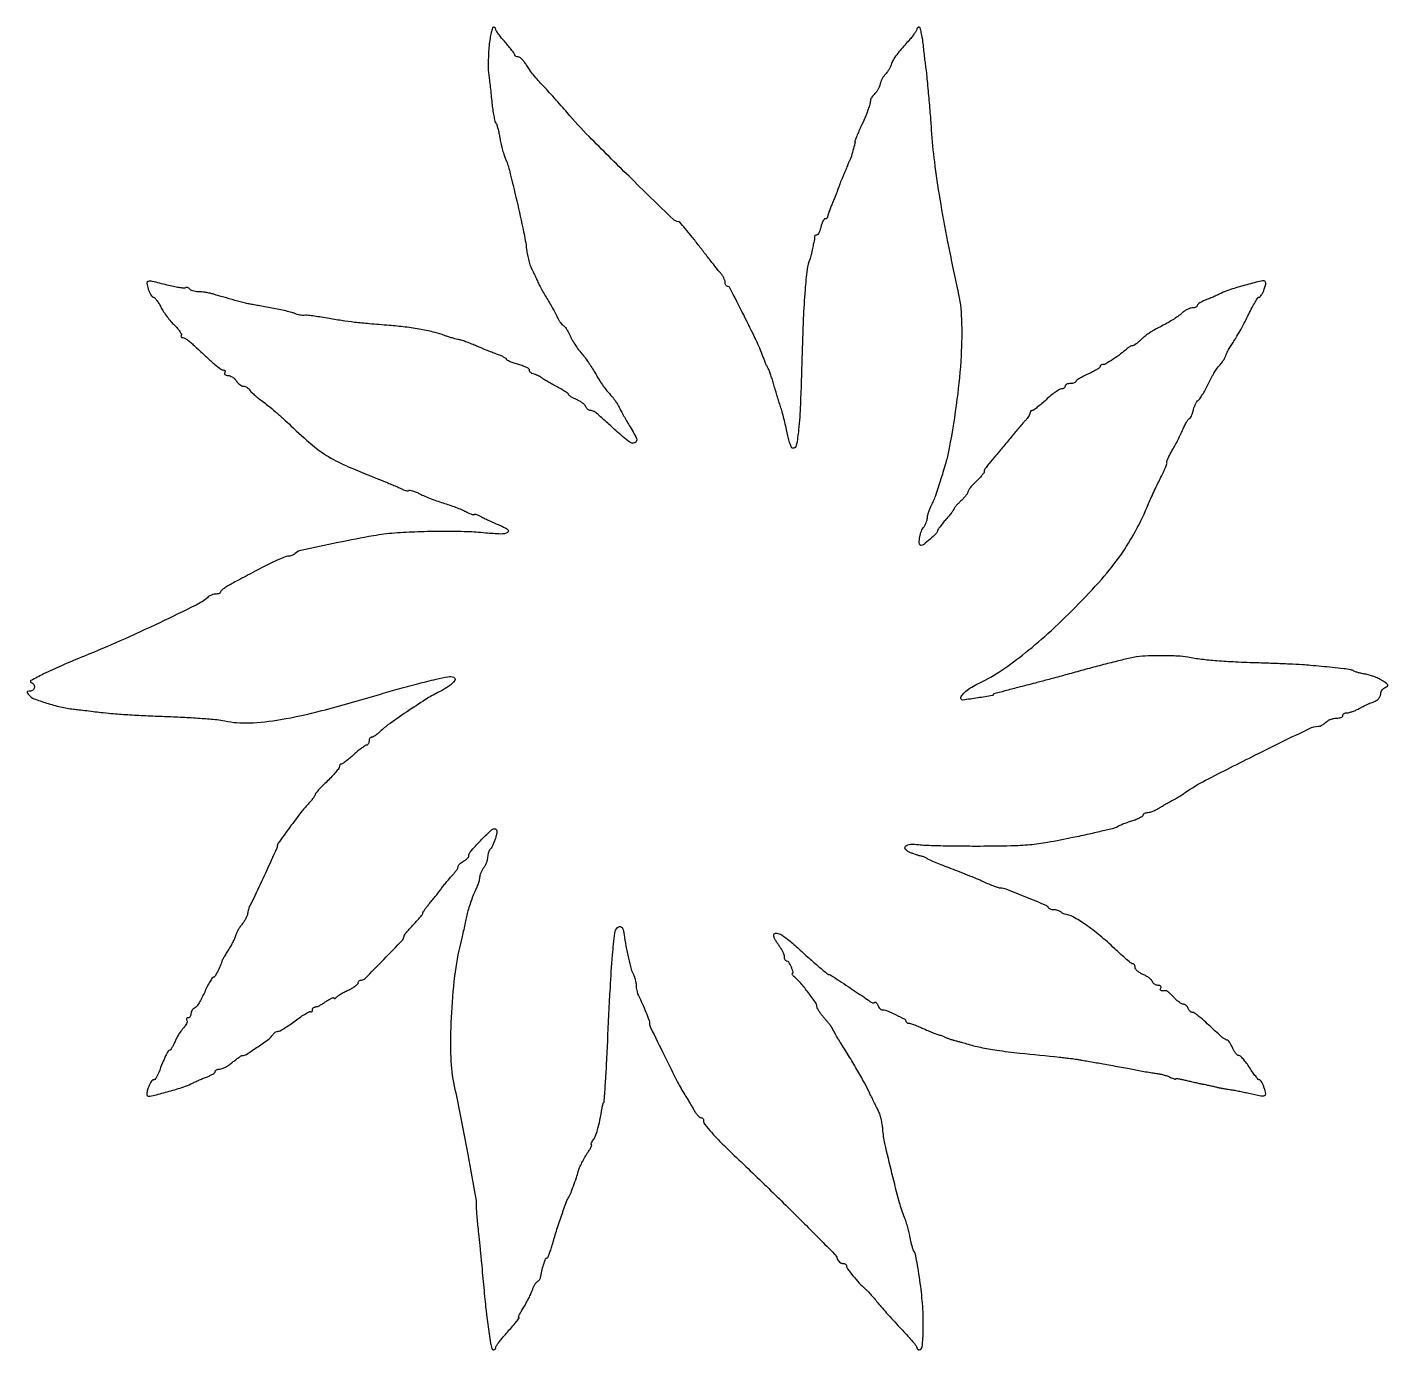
# Model space of a CAD drawing. Extents: x 0 to 505, y 0 to 490.
import ezdxf

# ---------------------------------------------------------------- set-up
doc = ezdxf.new("R2010")
doc.units = 0

msp = doc.modelspace()

# ---------------------------------------------------------------- linework, layer by layer
msp.add_lwpolyline([(171.521404, 483.213136, 0.011574), (171.29868, 480.32418, 0.009731), (171.193287, 477.255742, 0.009852), (171.206845, 474.449541, 0.026594), (171.361519, 472.463136, -0.003163), (171.607963, 470.494849, -0.001212), (171.926714, 467.754796, -0.0012), (172.258347, 464.778976, -0.001476), (172.552995, 462, 0.009461), (172.866134, 459.437585, 0.012464), (173.253845, 457.115625, 0.009951), (173.661195, 455.207067, 0.107783), (173.998324, 454.5, -0.085526), (174.341017, 453.85599, -0.013368), (174.756537, 452.471875, -0.014538), (175.159219, 450.796202, -0.012216), (175.490409, 449, 0.015059), (175.859991, 447.057582, 0.011252), (176.379484, 444.940625, 0.011399), (176.95977, 442.966856, 0.025321), (177.510844, 441.5, -0.041426), (179.021001, 437.050441, -0.003757), (181.775663, 425.639648, -0.004826), (184.318593, 414.252413, -0.022929), (185.4097, 407.667545, 0.01955), (185.734495, 405.621816, 0.01614), (186.235425, 403.471032, 0.016443), (186.824329, 401.525912, 0.041284), (187.413732, 400.167545, -0.006532), (188.001038, 399.036253, -0.005777), (188.583698, 397.842966, -0.00581), (189.083693, 396.75578, -0.017551), (189.389368, 396, 0.033035), (189.769544, 395.137778, 0.004978), (190.660866, 393.471875, 0.005568), (191.756347, 391.524288, 0.004785), (192.950804, 389.5, -0.004481), (194.175211, 387.427836, -0.004496), (195.360907, 385.336347, -0.004396), (196.362542, 383.493912, -0.017882), (196.921313, 382.347139, 0.027909), (197.369631, 381.472038, 0.025354), (197.925997, 380.622737, 0.026214), (198.502318, 379.914491, 0.070554), (199, 379.5, -0.071274), (199.496388, 379.08538, -0.026612), (200.068307, 378.377263, -0.025721), (200.618395, 377.527961, -0.028316), (201.059295, 376.652861, 0.021608), (202.069593, 374.578879, 0.01952), (203.287482, 372.526444, 0.018969), (204.69956, 370.516847, 0.017689), (206.291736, 368.571223, -0.023703), (207.157817, 367.486529, -0.007751), (208.331992, 365.809757, -0.007704), (209.579927, 363.904968, -0.008624), (210.721233, 362.032281, 0.005643), (212.519873, 359.041035, 0.017216), (213.832198, 357.068652, 0.019637), (215.180527, 355.334175, 0.009301), (217.045538, 353.201993, -0.025923), (217.724597, 352.371513, -0.013262), (218.492731, 351.265586, -0.013142), (219.225686, 350.081464, -0.019245), (219.801825, 349, 0.01129), (220.434163, 347.766139, 0.004197), (221.376704, 346.059375, 0.004157), (222.436025, 344.214661, 0.00501), (223.462915, 342.5, -0.024413), (226.15595, 337.579858, -0.436972), (225.569316, 336.07606, -0.265963), (223.444049, 336.386343, -0.01735), (218.5, 340.546936, -0.000402), (216.469598, 342.38256, -0.00044), (214.503483, 344.166093, -0.000411), (212.824618, 345.694268, -0.002214), (211.916112, 346.529993, 0.033643), (211.221673, 347.092553, 0.031862), (210.445727, 347.568186, 0.033459), (209.704609, 347.898531, 0.088332), (209.134727, 348, -0.104037), (208.636566, 348.104789, -0.066697), (208.130232, 348.41373, -0.062782), (207.692803, 348.869973, -0.068241), (207.39676, 349.408443, 0.105479), (206.990659, 350.032923, 0.034232), (206.15491, 350.759439, 0.032379), (205.088579, 351.46176, 0.031257), (203.928145, 352.029763, -0.017702), (202.806367, 352.541656, -0.025757), (201.860143, 353.077168, -0.02375), (201.155669, 353.57374, -0.231326), (201, 353.892206, 0.24179), (200.819001, 354.244613, 0.009851), (199.604688, 355.079202, 0.01531), (198.070335, 356.023785, 0.010046), (196.25, 357.020886, -0.005432), (194.394072, 358.015334, -0.007457), (192.748437, 358.952481, -0.005052), (191.393724, 359.769499, -0.084086), (191, 360.115219, 0.092216), (190.668731, 360.396764, 0.018619), (189.981672, 360.757333, 0.019067), (189.139086, 361.121472, 0.016819), (188.235479, 361.437215, -0.037043), (187.403542, 361.766208, -0.064124), (186.781967, 362.172295, -0.096964), (186.453561, 362.586226, -0.263599), (186.467318, 362.94712, 0.392425), (186.391127, 363.334218, 0.037988), (185.501332, 363.882937, 0.032528), (184.165158, 364.466259, 0.018401), (182.481839, 365.005085, -0.012969), (180.764146, 365.534415, -0.02016), (179.31654, 366.087877, -0.015329), (178.19658, 366.609874, -0.283226), (178, 366.929073, 0.257337), (177.81999, 367.255667, 0.018696), (176.898438, 367.790582, 0.022437), (175.686958, 368.366356, 0.01485), (174.25, 368.922211, -0.006996), (172.520274, 369.560269, -0.003744), (170.400849, 370.394218, -0.003726), (168.250119, 371.277811, -0.005812), (166.412464, 372.074082, 0.01121), (164.670601, 372.806614, 0.009779), (162.816981, 373.496113, 0.00988), (161.116345, 374.053648, 0.028539), (159.912464, 374.348227, -0.016912), (158.80856, 374.5913, -0.009286), (157.474286, 374.959321, -0.009248), (156.132491, 375.383515, -0.014592), (155, 375.801883, 0.037682), (151.472507, 376.922993, 0.013341), (146.281843, 378.006111, 0.012933), (140.388396, 378.915939, 0.013228), (134.5, 379.511812, -0.002991), (127.07063, 380.110261, -0.007469), (121.652985, 380.660939, -0.008906), (116.848542, 381.308842, -0.006376), (111.5, 382.197306, 0.006004), (108.709743, 382.662939, 0.007561), (106.115625, 383.02381, 0.006176), (103.938218, 383.265946, 0.0583), (103, 383.24899, -0.055239), (102.283381, 383.231663, -0.025105), (101.353125, 383.359336, -0.024491), (100.375715, 383.593936, -0.0308), (99.5, 383.909751, 0.036265), (98.337748, 384.314616, 0.007003), (96.178125, 384.863058, 0.007418), (93.635177, 385.431317, 0.006786), (91, 385.942061, -0.000023), (88.401293, 386.409356, -0.000028), (85.96875, 386.847028, -0.000023), (83.922524, 387.21541, -0.000197), (83, 387.381912, -0.018967), (81.154922, 387.78848, -0.00254), (77.308435, 388.811306, -0.003165), (73.126244, 389.974649, -0.004513), (69.429002, 391.064523, 0.019641), (68.062021, 391.422921, 0.013554), (66.490489, 391.725204, 0.013688), (64.961182, 391.933778, 0.02705), (63.738019, 392, -0.035695), (62.689075, 392.07498, -0.040153), (61.703146, 392.298542, -0.044033), (60.911185, 392.625243, -0.135306), (60.489919, 393.016312, 0.086781), (60.182214, 393.362438, 0.094193), (59.783455, 393.571628, 0.100213), (59.356536, 393.612542, 0.112815), (58.966971, 393.479587, -0.163154), (58.340471, 393.33282, -0.01245), (56.592937, 393.540418, -0.016078), (54.478604, 393.914886, -0.011527), (52.141725, 394.463275, 0.00442), (46.670604, 395.829489, 0.110996), (45.133717, 395.85221, 0.397784), (44.625025, 395.120187, 0.046419), (45.149845, 393, 0.024535), (45.614751, 391.851028, 0.034406), (46.147489, 390.88125, 0.036788), (46.671357, 390.184448, 0.216435), (47.077501, 390, -0.212504), (47.524725, 389.800938, -0.02252), (48.266876, 388.898438, -0.024686), (49.08505, 387.686495, -0.017353), (49.888093, 386.25, 0.026265), (50.847556, 384.60328, 0.015735), (52.147974, 382.748799, 0.015736), (53.562344, 380.979922, 0.026284), (54.87286, 379.596975, -0.021715), (56.005676, 378.423206, -0.03257), (56.877411, 377.297915, -0.034087), (57.429404, 376.34677, -0.258345), (57.405425, 375.846975, 0.113997), (57.296238, 375.52459, 0.184712), (57.371309, 375.248799, 0.157204), (57.626806, 375.063344, 0.079169), (58.024354, 375, -0.138291), (58.655654, 374.821989, -0.018256), (59.825266, 374.045313, -0.020045), (61.17145, 372.994527, -0.01558), (62.550915, 371.75, 0.004483), (66.844976, 367.69956, 0.013698), (69.856059, 365.059426, 0.014571), (72.051149, 363.34411, 0.159886), (73.099749, 363, -0.114966), (73.438513, 362.921064, -0.185127), (73.637365, 362.70625, -0.156445), (73.660192, 362.382297, -0.078548), (73.5, 362, 0.171851), (73.418018, 361.621305, 0.189484), (73.597689, 361.29375, 0.119144), (74.047933, 361.072139, 0.055111), (74.700436, 361, -0.092031), (75.488126, 360.853778, -0.052721), (76.351631, 360.4125, -0.050242), (77.155283, 359.765034, -0.058559), (77.767927, 359, 0.047147), (78.352554, 358.234894, 0.046265), (79.073587, 357.5875, 0.05012), (79.816301, 357.143288, 0.110158), (80.458784, 357, -0.080707), (81.069554, 356.900767, -0.054523), (81.711989, 356.605302, -0.053642), (82.287514, 356.170336, -0.070008), (82.70031, 355.656348, 0.06619), (83.248356, 354.963228, 0.01214), (84.450713, 353.853654, 0.012857), (85.932299, 352.6176, 0.011377), (87.536159, 351.406348, -0.01619), (89.525499, 349.873693, -0.005674), (92.285449, 347.548193, -0.005627), (95.2655, 344.919811, -0.006553), (98.036159, 342.353458, 0.014119), (106.026313, 335.174024, 0.041911), (112.017079, 330.897204, 0.033398), (119.330671, 327.187206, 0.006524), (133, 321.574248, -0.004021), (134.858323, 320.822023, -0.003916), (136.720793, 320.033485, -0.003863), (138.346392, 319.315208, -0.014572), (139.347379, 318.828056, 0.031949), (140.093263, 318.496579, 0.042768), (140.806733, 318.300015, 0.049182), (141.394277, 318.249913, 0.19548), (141.7212, 318.387867, -0.255562), (142.11116, 318.502109, -0.021644), (143.15819, 318.225022, -0.024498), (144.446185, 317.75344, -0.016307), (145.873822, 317.094242, 0.016916), (147.650025, 316.276716, 0.007445), (150.050435, 315.310605, 0.007358), (152.628905, 314.360513, 0.0098), (155, 313.578127, -0.009372), (157.307375, 312.818953, -0.008184), (159.692188, 311.94038, -0.008256), (161.821933, 311.075246, -0.024081), (163.25, 310.384504, 0.016224), (164.305251, 309.853477, 0.030657), (165.192187, 309.506931, 0.038643), (165.830172, 309.354897, 0.460889), (166, 309.5, -0.46394), (166.169672, 309.643501, -0.038394), (166.807813, 309.484971, -0.030455), (167.69473, 309.129555, -0.016086), (168.75, 308.587929, 0.012505), (170.074451, 307.896117, 0.005912), (171.814891, 307.067106, 0.005854), (173.657752, 306.241933, 0.008232), (175.321969, 305.552349, -0.050316), (178.404149, 303.959825, -0.561861), (178.369956, 302.837908, -0.138581), (175.886506, 302.227235, -0.016285), (170.14437, 302.611729, 0.017351), (163.37993, 303.050193, 0.007893), (154.514983, 303.176476, 0.007774), (145.100762, 303.015579, 0.010149), (136.5, 302.559875, 0.025947), (128.623006, 301.569173, 0.00609), (115.567209, 299.06943, 0.002208), (101.753256, 296.186095, 0.144802), (99.634889, 295.034889, -0.065351), (99.118572, 294.63839, -0.039114), (98.419519, 294.303999, -0.038526), (97.658064, 294.075963, -0.053541), (96.950708, 294, 0.093648), (95.943655, 293.809713, 0.008858), (93.611937, 292.847923, 0.011086), (90.855446, 291.580044, 0.00851), (87.900708, 290.078035, 0.000028), (84.755742, 288.411156, 0.000023), (81.42552, 286.645656, 0.000023), (78.386193, 285.03401, 0.000065), (76.25, 283.90078, 0.014103), (74.621688, 282.976936, 0.020636), (73.248438, 282.0663, 0.016784), (72.201962, 281.253494, 0.222794), (72, 280.822745, -0.193524), (71.873643, 280.508509, -0.087394), (71.509068, 280.241681, -0.067242), (70.968378, 280.060593, -0.047259), (70.328741, 280, 0.064102), (69.574456, 279.902898, 0.034517), (68.684659, 279.603017, 0.03373), (67.805797, 279.165933, 0.044788), (67.078741, 278.648567, -0.062521), (62.938911, 275.917904, -0.003716), (49.41526, 269.372056, -0.006163), (34.763765, 262.634248, -0.008627), (21.5, 257.003672, 0.00609), (12.963965, 253.431049, 0.012544), (6.394063, 250.388894, 0.010266), (1.688494, 247.943507, 0.655184), (1.750409, 247.249864, -0.167759), (2.691433, 246.528278, -0.176404), (2.962456, 245.396226, -0.186358), (2.440229, 244.399745, -0.181864), (1.377555, 244, 0.03628), (0.578923, 243.941975, 0.294827), (0.3158, 243.711912, 0.223364), (0.379704, 243.317407, 0.023159), (0.961319, 242.546608, 0.127949), (2.803479, 241.221556, 0.016255), (7.457383, 239.593418, 0.019973), (12.694347, 238.17732, 0.028186), (17.459576, 237.37017, -0.00143), (19.488221, 237.137293, -0.000517), (22.369375, 236.795179, -0.000513), (25.523816, 236.414026, -0.00061), (28.5, 236.047632, 0.012647), (32.255912, 235.676778, 0.00332), (38.290625, 235.274956, 0.00337), (45.169531, 234.909293, 0.003449), (52, 234.639551, -0.00502), (58.683701, 234.354568, -0.005597), (65.121875, 233.942962, -0.00519), (70.598242, 233.474042, -0.029181), (73.5, 233.023184, 0.064209), (82.594518, 232.255212, 0.031051), (94.229723, 233.49415, 0.022284), (109.51521, 236.795735, 0.00849), (130.5, 242.699986, -0.005256), (137.453485, 244.705036, -0.00414), (145.023669, 246.734649, -0.003957), (151.922616, 248.465064, -0.015215), (156.25, 249.375709, -0.141051), (158.380066, 249.15495, -0.468892), (158.752778, 247.992882, -0.10668), (156.629015, 245.842176, -0.029792), (152.5, 243.480374, 0.027146), (147.982142, 240.927769, 0.006831), (140.91982, 236.278229, 0.006097), (134.02312, 231.477638, 0.039341), (130.777645, 228.75, -0.025612), (130.023659, 228.080188, -0.028239), (129.228433, 227.514062, -0.029279), (128.501586, 227.113516, -0.111744), (128, 227, 0.148195), (127.618646, 226.884432, 0.098894), (127.29375, 226.559375, 0.082425), (127.074694, 226.073457, 0.064853), (127, 225.5, -0.057378), (126.933945, 224.926277, -0.076659), (126.738685, 224.440625, -0.095615), (126.449767, 224.115137, -0.165024), (126.110418, 224, 0.147794), (125.58298, 223.840614, 0.011232), (124.348154, 222.978691, 0.01469), (122.903957, 221.854989, 0.010638), (121.360418, 220.523203, -0.008674), (119.826953, 219.189564, -0.012285), (118.413685, 218.060899, -0.008436), (117.206422, 217.176108, -0.147215), (116.75, 217.023203, 0.13284), (116.463913, 216.936251, 0.09701), (116.220313, 216.708123, 0.084747), (116.056316, 216.373492, 0.07177), (116, 215.983175, -0.165221), (115.798037, 215.388669, -0.011582), (114.678125, 213.998464, -0.015413), (113.223853, 212.380338, -0.010954), (111.5, 210.654592, 0.007725), (109.7757, 208.950556, 0.011427), (108.321875, 207.399364, 0.006777), (107.160947, 206.066612, 0.177595), (107, 205.627773, -0.14785), (106.875095, 205.214604, -0.013537), (106.249684, 204.327769, -0.016573), (105.424055, 203.295085, -0.01223), (104.445731, 202.206356, 0.025089), (101.814133, 199.121837, 0.005689), (97.678295, 193.622066, 0.001837), (93.338952, 187.667139, 0.157804), (93, 186.619917, -0.107862), (92.834303, 185.860759, -0.000318), (88.578204, 176.590934, -0.001553), (84.689235, 168.203623, -0.015632), (82.948151, 164.763569, 0.028587), (82.585127, 163.997699, 0.022508), (82.278519, 163.132218, 0.023019), (82.066476, 162.299812, 0.050894), (82, 161.648428, -0.094911), (81.865096, 160.944146, -0.024874), (81.385436, 159.893422, -0.024347), (80.708647, 158.729465, -0.022794), (79.907868, 157.610003, 0.016991), (79.093367, 156.498828, 0.018202), (78.375707, 155.359615, 0.018071), (77.832751, 154.340746, 0.077091), (77.629889, 153.684028, -0.068545), (77.422101, 152.968445, -0.010555), (76.789519, 151.62681, -0.011615), (75.967898, 150.067429, -0.009854), (75.030034, 148.458884, 0.002791), (74.094869, 146.905813, 0.003983), (73.283485, 145.516047, 0.002226), (72.613471, 144.334982, 0.058872), (72.474219, 144, -0.030422), (71.802908, 142.085088, -0.022799), (70.843609, 140.06629, -0.015374), (69.83811, 138.309882, -0.257215), (69.274751, 137.989862, 0.250515), (68.870383, 137.766844, 0.011506), (68.015893, 136.382007, 0.016835), (67.0618, 134.619552, 0.011036), (66.077227, 132.530551, -0.015597), (65.052403, 130.406594, -0.020248), (63.976271, 128.532465, -0.018353), (62.977292, 127.067322, -0.143284), (62.327227, 126.572074, 0.090615), (61.819824, 126.262974, 0.066667), (61.389873, 125.762534, 0.065343), (61.099225, 125.154875, 0.079075), (61, 124.531385, -0.067391), (60.920743, 123.94602, -0.084165), (60.688914, 123.449844, -0.099592), (60.34483, 123.118035, -0.143144), (59.940983, 123, 0.103619), (59.58366, 122.925146, 0.179234), (59.367978, 122.716964, 0.165529), (59.330197, 122.404446, 0.086666), (59.477458, 122.036475, -0.18184), (59.57561, 121.536435, -0.062602), (59.360647, 120.818608, -0.052266), (58.899881, 120.014691, -0.040151), (58.243581, 119.243581, 0.038265), (57.447543, 118.315394, 0.018099), (56.561365, 117.009503, 0.017817), (55.728133, 115.56895, 0.024021), (55.085786, 114.207107, -0.015792), (54.530726, 112.978328, -0.023352), (53.96118, 111.942088, -0.020206), (53.438137, 111.16033, -0.239617), (53.122791, 111, 0.269152), (52.563922, 110.675664, 0.015717), (51.604567, 108.866972, 0.017646), (50.455213, 106.29988, 0.00728), (49.073799, 102.75, -0.027684), (48.613741, 101.696991, -0.037477), (48.078105, 100.807813, -0.041325), (47.546602, 100.176407, -0.199717), (47.122576, 100, 0.211484), (46.698185, 99.812092, 0.038885), (46.160729, 99.11875, 0.035795), (45.618074, 98.148893, 0.02579), (45.149845, 97, 0.017871), (44.721972, 95.615289, 0.06674), (44.603481, 94.713679, 0.152724), (44.763862, 94.205518, 0.24524), (45.157675, 94, 0.062917), (47.508725, 94.297019, 0.006398), (52.947803, 95.768036, 0.007428), (58.316679, 97.380627, 0.044781), (61, 98.502936, -0.011872), (62.189315, 99.094998, -0.005927), (63.720312, 99.790308, -0.00588), (65.323304, 100.473131, -0.008624), (66.75, 101.032546, 0.022213), (67.994837, 101.560107, 0.031499), (69.045312, 102.145287, 0.032362), (69.80807, 102.708379, 0.22104), (70, 103.12132, -0.190357), (70.132586, 103.456956, -0.08835), (70.514062, 103.742247, -0.068204), (71.080269, 103.935989, -0.048236), (71.75, 104.001221, 0.094672), (72.617874, 104.167663, 0.028643), (73.83944, 104.7361, 0.027563), (75.164624, 105.544783, 0.026818), (76.405539, 106.501221, -0.012507), (77.576309, 107.458208, -0.016563), (78.69091, 108.265984, -0.013946), (79.646976, 108.873564, -0.135374), (80.105407, 109, 0.145147), (81.522415, 109.420201, 0.006433), (85.827625, 112.299202, 0.008194), (89.969378, 115.247794, 0.096691), (91.29969, 116.696142, -0.059709), (91.694618, 117.195205, -0.050754), (92.217062, 117.618256, -0.053121), (92.781539, 117.907192, -0.091093), (93.29969, 118.004303, 0.126842), (94.017127, 118.192027, 0.010936), (95.664297, 119.157419, 0.013866), (97.598496, 120.423901, 0.010314), (99.663874, 121.923762, -0.011884), (101.685649, 123.382286, -0.019096), (103.483034, 124.516667, -0.013703), (104.969124, 125.323517, -0.324577), (105.413874, 125.252793, 0.137752), (105.635879, 125.12814, 0.260261), (105.827825, 125.18155, 0.148945), (105.959334, 125.425471, 0.049729), (106, 125.833333, -0.092803), (106.083379, 126.278691, -0.09626), (106.321841, 126.657292, -0.099267), (106.677593, 126.910677, -0.105644), (107.09563, 127, 0.101278), (107.693113, 127.122279, 0.018361), (108.722577, 127.607503, 0.01911), (109.903335, 128.276349, 0.016294), (111.09563, 129.068094, -0.017888), (112.211639, 129.804069, -0.035694), (113.151339, 130.288371, -0.054482), (113.806447, 130.487909, -0.464348), (114.015313, 130.318094, 0.142703), (114.084638, 130.095726, 0.31566), (114.241942, 130.034065, 0.137997), (114.480903, 130.168424, 0.037692), (114.765313, 130.5, -0.08316), (115.269237, 130.989843, -0.014463), (116.385748, 131.71556, -0.015362), (117.76044, 132.496678, -0.01323), (119.25, 133.233821, 0.02084), (120.686295, 133.97202, 0.029088), (121.898438, 134.756835, 0.028886), (122.783935, 135.488418, 0.208583), (123, 135.983821, -0.11281), (123.088587, 136.371463, -0.100212), (123.339011, 136.701498, -0.094195), (123.713406, 136.922932, -0.086785), (124.154081, 137, 0.199431), (125.571866, 137.588923, 0.002541), (132.529117, 144.645325, 0.002612), (139.40126, 151.760604, 0.191616), (139.995969, 153.231808, -0.160593), (140.143735, 153.67184, -0.009313), (141.026941, 154.807335, -0.013378), (142.158838, 156.133718, -0.009388), (143.5, 157.567658, 0.00856), (144.841057, 158.996733, 0.012379), (145.972234, 160.308106, 0.008083), (146.863313, 161.43092, 0.164672), (147.001221, 161.835849, -0.139241), (147.112833, 162.226131, -0.012213), (147.681874, 163.095301, -0.015269), (148.430164, 164.111683, -0.011286), (149.316621, 165.190706, 0.006406), (150.343209, 166.415728, 0.003965), (151.519298, 167.879793, 0.003977), (152.658009, 169.344377, 0.007146), (153.5654, 170.566605, -0.011128), (154.468928, 171.763596, -0.006663), (155.592649, 173.147062, -0.006669), (156.748416, 174.494904, -0.011515), (157.75, 175.580444, 0.019911), (158.611386, 176.546066, 0.023909), (159.339063, 177.521818, 0.023605), (159.864458, 178.386948, 0.125292), (160, 178.919362, -0.145596), (160.137519, 179.381615, -0.046864), (160.5875, 179.947286, -0.042162), (161.234632, 180.515875, -0.036319), (162, 181, 0.032449), (162.765498, 181.475962, 0.039256), (163.4125, 182.020501, 0.043296), (163.865915, 182.552124, 0.156159), (164, 182.970976, -0.183052), (164.591311, 184.531997, -0.00963), (168.269395, 188.532355, -0.009309), (172.106055, 192.400375, -0.195135), (173.583991, 193, -0.179492), (174.120062, 192.801153, -0.188854), (174.382622, 192.305427, -0.081119), (174.338143, 191.381644, -0.017328), (173.947646, 189.817451, -0.018855), (173.523449, 188.524441, -0.019021), (173.004145, 187.2709, -0.019218), (172.469611, 186.216551, -0.069549), (172.017451, 185.617451, 0.076923), (171.624792, 185.081001, 0.037199), (171.289534, 184.296689, 0.035765), (171.055349, 183.409533, 0.042795), (170.968197, 182.55, -0.055525), (170.850536, 181.624467, -0.030538), (170.514453, 180.531981, -0.030056), (170.032744, 179.452127, -0.041993), (169.468197, 178.55887, 0.03498), (168.906214, 177.69665, 0.029196), (168.431283, 176.711767, 0.030187), (168.103191, 175.755751, 0.067662), (168, 174.9967, -0.067466), (167.881653, 174.123604, -0.015203), (167.437963, 172.688557, -0.015492), (166.819096, 171.050574, -0.014464), (166.086683, 169.415549, 0.021744), (165.279928, 167.541935, 0.011505), (164.435838, 165.156516, 0.011428), (163.682983, 162.672145, 0.017329), (163.153569, 160.47772, -0.003224), (162.681118, 158.24497, -0.002024), (162.101346, 155.64033, -0.002032), (161.509899, 153.081309, -0.003716), (161.003589, 151, 0.031938), (158.68991, 138.442884, 0.018235), (157.427788, 123.064882, 0.018013), (157.288225, 108.220894, 0.047997), (158.581665, 97.71857, -0.006828), (160.667035, 87.679088, -0.002058), (163.565463, 72.363359, -0.000487), (166.601264, 55.862412, -0.0672), (166.695024, 53.859134, 0.037415), (166.684066, 52.991801, 0.003439), (166.832655, 50.842996, 0.004425), (167.050433, 48.280043, 0.003454), (167.330846, 45.5, -0.001713), (167.690684, 42.052838, -0.000683), (168.16132, 37.325, -0.000676), (168.65509, 32.224172, -0.000851), (169.097843, 27.5, 0.001005), (169.517977, 23.031981, 0.001104), (169.943453, 18.703125, 0.001028), (170.322973, 15.003932, 0.005575), (170.555349, 13, 0.002227), (171.491789, 5.895257, 0.015177), (172.075626, 2.407452, 0.024476), (172.572761, 0.420357, 0.330475), (173.139291, 0, 0.094184), (173.467835, 0.062441, 0.096671), (173.747167, 0.240843, 0.099001), (173.934143, 0.507047, 0.104114), (174, 0.819892, -0.140081), (174.135946, 1.29561, -0.013374), (174.807813, 2.313426, -0.016233), (175.696748, 3.500762, -0.012106), (176.75, 4.752927, 0.002296), (179.91229, 8.366103, 0.011384), (181.634624, 10.44618, 0.014739), (182.606355, 11.753094, 0.606475), (182.477668, 12, -0.540497), (182.376329, 12.154758, -0.01249), (182.817741, 13.101563, -0.016415), (183.4693, 14.311257, -0.009014), (184.341364, 15.75, 0.01311), (185.304643, 17.368998, 0.011002), (186.242053, 19.132813, 0.011151), (187.027228, 20.782608, 0.029797), (187.48869, 22, -0.029109), (187.86971, 23.009359, -0.028485), (188.367777, 23.975223, -0.02971), (188.90241, 24.769478, -0.087663), (189.384781, 25.213525, 0.040821), (189.819651, 25.544647, 0.038369), (190.204803, 25.94848, 0.040754), (190.489341, 26.361224, 0.095985), (190.610294, 26.713525, -0.022285), (191.050683, 29.081295, -0.019215), (191.718067, 31.522334, -0.010987), (192.450872, 33.6809, -0.315247), (192.906685, 34, 0.287717), (193.221916, 34.197766, 0.013486), (193.761345, 35.395313, 0.018776), (194.336535, 36.929451, 0.012007), (194.894012, 38.75, -0.008745), (196.436718, 43.907952, -0.006287), (198.33204, 49.614127, -0.003714), (200.205323, 54.898254, -0.06588), (201.038568, 56.5, 0.060485), (201.586961, 57.527066, 0.004035), (202.769933, 60.655294, 0.006285), (203.889848, 63.812228, 0.018954), (204.543719, 66, -0.038083), (205.051672, 67.489521, -0.016425), (205.94112, 69.390512, -0.015903), (207.043907, 71.398256, -0.017961), (208.230819, 73.25, 0.016005), (208.913261, 74.305591, 0.031492), (209.37364, 75.192188, 0.043981), (209.587197, 75.819606, 0.48644), (209.445649, 76, -0.372941), (209.294, 76.131387, -0.126113), (209.3281, 76.445995, -0.057983), (209.579369, 76.934943, -0.025551), (210.015172, 77.518282, 0.083777), (210.853286, 78.96338, 0.020691), (211.710799, 81.577045, 0.01767), (212.566909, 85.070691, 0.009077), (213.404174, 89.5, -0.009012), (213.549003, 90.26672, -0.014571), (213.702838, 90.9125, -0.008285), (213.852298, 91.433109, -0.329908), (213.942642, 91.5, 0.393908), (214.16833, 91.710456, 0.000587), (214.590601, 97.852125, 0.003659), (215.023224, 105.035318, 0.001905), (215.463085, 114, -0.001895), (216.450165, 134.125339, -0.007883), (217.282677, 146.248548, -0.006868), (218.085187, 154.40573, -0.167701), (219.049944, 156.433333, -0.154241), (219.878463, 156.873455, -0.253717), (220.614208, 156.633949, -0.123059), (221.19728, 155.601882, -0.035009), (221.564857, 153.782748, 0.014008), (222.22519, 149.622251, 0.010538), (223.175156, 145.08731, 0.00897), (224.195007, 141.017034, 0.057049), (224.979219, 139.03883, -0.036892), (225.370403, 138.157295, -0.023313), (225.700146, 137.080969, -0.02338), (225.926405, 135.986799, -0.03931), (226, 135.052173, 0.034443), (226.063633, 134.129524, 0.02211), (226.257888, 133.073583, 0.022212), (226.541299, 132.051764, 0.038301), (226.877916, 131.236431, -0.012479), (228.245768, 128.354533, -0.009195), (229.621053, 125.099923, -0.005778), (230.801261, 122.055828, -0.089817), (231, 120.958399, 0.113926), (231.359032, 119.40312, 0.001083), (236.526557, 108.865039, 0.003378), (241.390807, 99.165286, 0.022875), (244.045461, 94.5, -0.003458), (244.883719, 93.151467, -0.002211), (245.84, 91.573437, -0.002221), (246.763451, 90.018652, -0.004145), (247.495269, 88.75, 0.024937), (248.162454, 87.697079, 0.032305), (248.880465, 86.807812, 0.033835), (249.551578, 86.170827, 0.174662), (250.02568, 86, -0.11108), (250.397371, 85.916394, -0.100028), (250.713794, 85.679868, -0.094712), (250.926046, 85.326297, -0.088174), (251, 84.91019, 0.166692), (251.486327, 83.491963, 0.015365), (253.890194, 80.587785, 0.01577), (257.409322, 76.838075, 0.006724), (262.340332, 72.036265, -0.003012), (276.002422, 58.928327, -0.003859), (288.412135, 46.690086, -0.001129), (299.454654, 35.580695, -0.117315), (300.568414, 33.75, 0.068898), (300.89204, 33.081024, 0.065985), (301.389236, 32.514063, 0.070859), (301.97739, 32.130734, 0.109465), (302.567388, 32, -0.057192), (303.115343, 31.937117, -0.076504), (303.57917, 31.751197, -0.095507), (303.890053, 31.476115, -0.165482), (304, 31.15301, 0.159147), (304.383873, 29.97752, 0.01362), (306.348097, 27.438955, 0.018518), (308.735633, 24.732114, 0.021605), (311.202106, 22.351153, -0.025594), (311.910701, 21.656123, -0.004633), (313.146869, 20.287576, -0.004982), (314.564835, 18.655748, -0.004495), (316, 16.939484, 0.007897), (317.711134, 14.921261, 0.003569), (320.014063, 12.328006, 0.003533), (322.484009, 9.624999, 0.004823), (324.75, 7.226926, -0.007593), (326.761615, 5.074297, -0.011152), (328.457812, 3.117025, -0.006696), (329.809721, 1.439639, -0.167792), (330, 0.888595, 0.096994), (330.066416, 0.549446, 0.097441), (330.255807, 0.261025, 0.098411), (330.538516, 0.067903, 0.101121), (330.870834, 0, 0.38761), (332.07192, 1.095732, 0.016392), (332.440679, 7.349971, 0.022254), (332.299034, 15.051939, 0.016866), (331.483673, 23.464765, 0.005305), (330.824407, 28.110871, 0.007687), (330.135776, 32.197514, 0.004348), (329.475142, 35.613982, 0.117284), (329.09052, 36.445577, -0.07941), (328.72864, 37.095241, -0.015694), (328.310095, 38.365263, -0.016266), (327.913215, 39.891309, -0.014483), (327.59892, 41.5, 0.016934), (327.24092, 43.285842, 0.010555), (326.70685, 45.353125, 0.010589), (326.093337, 47.371411, 0.018852), (325.491505, 49, -0.032482), (323.630655, 54.491162, -0.005284), (320.83157, 65.397444, -0.005039), (318.256289, 76.367494, -0.036546), (317.461084, 81.721716, 0.024139), (317.236768, 83.541459, 0.018046), (316.821367, 85.519424, 0.018342), (316.29315, 87.357929, 0.03913), (315.725098, 88.721716, -0.003107), (315.047108, 90.067491, -0.001361), (314.164601, 91.858879, -0.001347), (313.238216, 93.76532, -0.001803), (312.408762, 95.5, 0.015726), (310.649717, 98.93001, 0.005299), (307.876801, 103.819231, 0.005341), (304.750272, 109.068421, 0.006884), (301.761013, 113.818992, -0.006007), (301.043123, 114.955441, -0.005353), (300.324118, 116.153079, -0.005378), (299.700777, 117.243743, -0.016516), (299.311438, 118, 0.015608), (298.979631, 118.647393, 0.011058), (298.569016, 119.353125, 0.011177), (298.146423, 120.010375, 0.023111), (297.781889, 120.5, 0.000472), (297.340024, 121.038503, 0.00012), (296.621441, 121.912134, 0.000122), (295.800134, 122.90967, 0.000124), (294.981463, 123.90301, -0.01784), (294.222877, 124.892905, -0.021217), (293.582055, 125.880104, -0.020574), (293.117696, 126.746108, -0.113243), (293, 127.259105, 0.155156), (292.591193, 128.544799, 0.007294), (289.8766, 132.265568, 0.012252), (287.065999, 135.817586, 0.047537), (285.076649, 137.793047, -0.01908), (284.500103, 138.303887, -0.035283), (284.079681, 138.767054, -0.046345), (283.845363, 139.129504, -0.41435), (283.896735, 139.293047, 0.353792), (284.18355, 139.953153, 0.031287), (283.546902, 141.795236, 0.031379), (282.670662, 143.572504, 0.268702), (281.932612, 144, -0.166872), (281.57683, 144.122141, -0.095175), (281.273955, 144.46773, -0.076033), (281.069209, 144.983227, -0.056636), (281, 145.592271, 0.085043), (280.86561, 146.376679, 0.027797), (280.4125, 147.463697, 0.026782), (279.765453, 148.636742, 0.027231), (279, 149.727129, -0.023039), (278.234491, 150.798394, -0.024496), (277.5875, 151.914377, -0.025061), (277.129319, 152.923245, -0.094326), (277, 153.602634, -0.405462), (277.720636, 154.345199, -0.128819), (279.378741, 153.96351, -0.049165), (282.136509, 152.153826, -0.016315), (285.8036, 148.991591, 0.004012), (290.039067, 145.153561, 0.006287), (293.748851, 141.928514, 0.00231), (296.967481, 139.226178, 0.175211), (297.593112, 139, -0.146713), (298.145812, 138.834255, -0.000423), (304.56962, 134.592976, -0.001997), (310.385682, 130.712412, -0.021901), (312.643444, 129.044813, 0.053288), (313.124072, 128.734376, 0.068027), (313.622263, 128.563082, 0.082976), (314.061129, 128.550022, 0.163837), (314.369906, 128.703239, -0.246275), (314.643031, 128.788463, -0.135199), (314.966879, 128.632326, -0.080225), (315.299754, 128.231195, -0.041564), (315.58345, 127.643128, 0.04382), (315.89023, 127.014465, 0.051), (316.289067, 126.482669, 0.058411), (316.715134, 126.11741, 0.149094), (317.100129, 126, -0.098152), (318.805246, 125.662023, -0.013218), (322.160459, 124.172568, -0.007954), (325.558503, 122.488455, -0.280734), (326, 121.7641, 0.136912), (326.081311, 121.472719, 0.100245), (326.309866, 121.224454, 0.086305), (326.651727, 121.057329, 0.070748), (327.054864, 121, -0.080858), (327.699086, 120.895133, -0.008204), (329.16602, 120.377643, -0.010096), (330.902358, 119.692688, -0.007882), (332.760478, 118.881338, 0.00518), (334.617816, 118.058349, 0.006557), (336.351859, 117.338193, 0.005274), (337.816726, 116.770078, 0.052024), (338.455614, 116.603218, -0.031589), (338.927794, 116.50027, -0.017702), (339.486962, 116.319162, -0.017608), (340.041143, 116.095344, -0.027317), (340.5, 115.860138, 0.040097), (341.072299, 115.584999, 0.009041), (342.0875, 115.21453, 0.009314), (343.278128, 114.828938, 0.008909), (344.5, 114.481878, -0.001105), (345.721882, 114.155335, -0.00119), (346.9125, 113.831287, -0.001123), (347.933179, 113.548414, -0.005691), (348.5, 113.382976, 0.022479), (353.697119, 112.053654, 0.015654), (359.662067, 111.004196, 0.009207), (368.212164, 109.93473, 0.002002), (383, 108.42085, -0.003912), (384.906148, 108.218352, -0.003339), (386.9125, 107.975739, -0.003365), (388.734327, 107.730616, -0.009544), (390, 107.526932, 0.001061), (391.346204, 107.286789, 0.000271), (393.528125, 106.90356, 0.000276), (396.019531, 106.468781, 0.00028), (398.5, 106.03875, -0.001603), (401.196654, 105.563884, -0.001001), (404.353125, 104.991085, -0.001004), (407.462001, 104.41404, -0.001825), (410, 103.928085, 0.002934), (412.353994, 103.48277, 0.00239), (414.879661, 103.032779, 0.002414), (417.20941, 102.640752, 0.00631), (418.888209, 102.388298, -0.018475), (420.321915, 102.136897, -0.015279), (421.828032, 101.766588, -0.015551), (423.189397, 101.341375, -0.039409), (424.138209, 100.926033, 0.016943), (424.852628, 100.574284, 0.032072), (425.453099, 100.3486, 0.041627), (425.88235, 100.256129, 0.452515), (426, 100.359505, -0.438793), (426.146119, 100.493948, -0.012134), (427.101562, 100.390886, -0.017488), (428.311836, 100.187253, -0.01015), (429.75, 99.862683, 0.002969), (431.368768, 99.472839, 0.002313), (433.132812, 99.067673, 0.002338), (434.780206, 98.705397, 0.005678), (436, 98.457585, -0.004039), (437.138003, 98.230271, -0.002351), (438.5, 97.940066, -0.00235), (439.861839, 97.636483, -0.00397), (441, 97.367618, 0.008795), (442.146252, 97.108493, 0.005074), (443.534113, 96.83497, 0.005068), (444.933313, 96.588583, 0.008459), (446.11613, 96.413143, -0.011088), (447.420379, 96.212679, -0.004083), (449.251534, 95.874078, -0.004044), (451.245973, 95.471655, -0.004849), (453.11613, 95.059562, 0.006093), (457.621068, 94.078636, 0.132905), (458.957653, 94.161676, 0.370851), (459.397748, 94.905566, 0.039872), (458.850155, 97, 0.021066), (458.394411, 98.149189, 0.030376), (457.889138, 99.11875, 0.030616), (457.40219, 99.826929, 0.230777), (457.047185, 100, -0.215392), (456.628053, 100.18934, -0.01181), (455.676888, 101.321875, -0.016599), (454.590425, 102.775755, -0.011221), (453.445597, 104.5, 0.017429), (452.270129, 106.223574, 0.02405), (451.090313, 107.678125, 0.022086), (450.036099, 108.757211, 0.190478), (449.421907, 109, -0.178403), (448.885352, 109.19774, -0.045679), (448.228348, 109.870812, -0.040681), (447.571387, 110.829636, -0.031683), (447.014719, 111.964466, 0.019648), (446.49756, 113.086211, 0.030883), (445.9585, 113.99989, 0.031632), (445.463544, 114.640256, 0.295261), (445.143398, 114.7307, -0.21051), (444.758805, 114.775548, -0.018072), (443.903629, 115.320305, -0.021418), (442.897446, 116.079131, -0.014905), (441.826403, 117.016234, 0.002063), (437.145585, 121.328863, 0.012365), (434.645012, 123.502766, 0.019472), (433.046659, 124.722793, 0.154467), (432.170763, 125, -0.131669), (431.762311, 125.109459, -0.062846), (431.32595, 125.440625, -0.055837), (430.929578, 125.926277, -0.051684), (430.638374, 126.5, 0.062666), (430.331294, 127.073537, 0.060888), (429.889131, 127.559375, 0.066045), (429.385028, 127.888857, 0.112218), (428.896056, 128, -0.129229), (428.298593, 128.157042, -0.027482), (427.384987, 128.741368, -0.027031), (426.371432, 129.55767, -0.022835), (425.390357, 130.523806, 0.010872), (424.45605, 131.488973, 0.015595), (423.584029, 132.29925, 0.01137), (422.834882, 132.923602, 0.181273), (422.525687, 133.023806, -0.014028), (421.129536, 132.999791, -0.109994), (420.501331, 133.146856, -0.315938), (420.320064, 133.471146, -0.113293), (420.5, 134, 0.14305), (420.60479, 134.379516, 0.191443), (420.469306, 134.70625, 0.136231), (420.091505, 134.926906, 0.064544), (419.527632, 135, -0.080673), (418.879252, 135.105299, -0.065607), (418.245648, 135.41373, -0.06655), (417.722212, 135.870003, -0.088866), (417.39676, 136.408443, 0.105479), (416.990659, 137.032923, 0.034232), (416.15491, 137.759439, 0.032379), (415.088579, 138.46176, 0.031257), (413.928145, 139.029763, -0.037448), (412.807537, 139.595557, -0.04555), (411.860143, 140.291345, -0.051902), (411.203154, 141.007134, -0.161092), (411, 141.62132, 0.059095), (410.937464, 142.148584, 0.078071), (410.752949, 142.595013, 0.096549), (410.479768, 142.894042, 0.160876), (410.158975, 143, -0.169085), (409.627775, 143.184923, -0.005384), (407.829239, 144.641623, -0.009872), (405.734228, 146.447023, -0.006627), (403.408975, 148.588505, 0.016045), (397.865913, 153.503795, 0.022275), (392.577227, 157.514391, 0.023912), (387.975564, 160.376736, 0.095239), (384.833333, 161.413633, -0.071008), (384.52475, 161.499239, -0.03024), (384.142187, 161.694942, -0.029163), (383.752791, 161.956582, -0.033879), (383.416667, 162.25, 0.087124), (383.005832, 162.538113, 0.036597), (382.372917, 162.779687, 0.034792), (381.641681, 162.944666, 0.038105), (380.916667, 163, -0.041696), (380.222438, 163.057994, -0.048429), (379.582813, 163.230529, -0.055049), (379.085101, 163.483501, -0.148301), (378.833333, 163.784779, 0.196138), (378.007513, 164.604645, 0.002109), (370.463365, 167.70749, 0.003689), (363.17767, 170.605721, 0.093075), (361.077934, 171, -0.08338), (360.433536, 171.108213, -0.006673), (358.805037, 171.695468, -0.008876), (356.873231, 172.460775, -0.006692), (354.777335, 173.367552, 0.00649), (352.226688, 174.472297, 0.00291), (348.847092, 175.861227, 0.00288), (345.257373, 177.288154, 0.003912), (342, 178.53201, -0.004352), (339.089897, 179.646194, -0.006414), (336.55625, 180.679327, -0.00324), (334.432237, 181.593642, -0.113247), (334, 181.914458, 0.085055), (333.706072, 182.159197, 0.028624), (333.20625, 182.411458, 0.027519), (332.610914, 182.63225, 0.028238), (332, 182.784122, -0.02368), (331.238279, 182.966132, -0.007634), (330.128056, 183.306118, -0.007594), (328.902878, 183.722516, -0.008444), (327.733808, 184.162149, -0.09993), (325.899699, 185.35277, -0.418323), (325.895662, 186.535349, -0.184677), (327.656216, 187.314329, -0.049913), (330.757361, 187.16407, 0.028603), (333.14333, 186.946426, 0.002738), (338.98185, 186.781161, 0.003483), (345.950346, 186.670667, 0.002742), (353.5, 186.64496, 0.004686), (364.894856, 186.775435, 0.018193), (371.941717, 187.178975, 0.020472), (378.528956, 188.070495, 0.007116), (387.93996, 189.877431, 0.003274), (393.933418, 191.157858, 0.004884), (399.155819, 192.362973, 0.0022), (403.585532, 193.45149, 0.098279), (404.43996, 193.855081, -0.054939), (405.09632, 194.237405, -0.009259), (406.437051, 194.802931, -0.010031), (408.045144, 195.409289, -0.008763), (409.75, 195.979933, 0.016835), (411.378458, 196.554395, 0.025297), (412.751562, 197.173172, 0.022799), (413.781103, 197.762046, 0.256846), (414, 198.16006, -0.192906), (414.130857, 198.48661, -0.082097), (414.514063, 198.774737, -0.064082), (415.080223, 198.98326, -0.045823), (415.75, 199.073088, 0.067332), (416.624456, 199.228783, 0.021476), (417.867188, 199.687502, 0.020997), (419.222981, 200.323365, 0.021958), (420.5, 201.062076, -0.005933), (421.758591, 201.844984, -0.005605), (423.059375, 202.61309, -0.005579), (424.226317, 203.267414, -0.019433), (425, 203.651713, 0.025306), (425.772104, 204.046595, 0.007093), (426.936491, 204.740677, 0.007134), (428.232718, 205.564213, 0.007454), (429.485925, 206.412725, -0.033773), (437.061787, 210.980321, -0.0035), (455.651313, 220.377361, -0.001435), (475.603213, 230.217064, -0.114319), (478.982802, 231, 0.093437), (479.532564, 231.103641, 0.03521), (480.242716, 231.440625, 0.033369), (480.983263, 231.925982, 0.034644), (481.642857, 232.5, -0.066186), (482.39386, 233.074739, -0.039096), (483.415625, 233.559375, -0.038434), (484.531586, 233.889848, -0.052818), (485.571429, 234, 0.039287), (486.501367, 234.073182, 0.058452), (487.286607, 234.29375, 0.076865), (487.821359, 234.617236, 0.22187), (488, 235, -0.152778), (488.119316, 235.381374, -0.098141), (488.455213, 235.70625, -0.080847), (488.957139, 235.925432, -0.062677), (489.54966, 236, 0.068021), (490.354693, 236.110027, 0.018385), (491.584207, 236.50175, 0.018259), (492.960702, 237.054274, 0.01801), (494.29966, 237.708084, -0.003122), (495.561985, 238.371718, -0.004278), (496.706775, 238.952102, -0.002802), (497.67377, 239.425257, -0.049617), (498, 239.544451, 0.0454), (499.649234, 240.131346, 0.070084), (500.919055, 240.949859, 0.086898), (501.720409, 241.930881, 0.128596), (502, 243, -0.087416), (502.129012, 243.732283, -0.066431), (502.5071, 244.455971, -0.065811), (503.066374, 245.061702, -0.082037), (503.726298, 245.448465, 0.072875), (504.493124, 245.879312, 0.357457), (504.596926, 246.329127, 0.127355), (504.097075, 246.906968, 0.011331), (502.476298, 247.972638, 0.029675), (501.104742, 248.721282, 0.019117), (499.437604, 249.430223, 0.019218), (497.747603, 250.00045, 0.033953), (496.311291, 250.320287, -0.013499), (495.013331, 250.554092, -0.014145), (493.750095, 250.854545, -0.01392), (492.676615, 251.174454, -0.059095), (492.070085, 251.456685, 0.093326), (490.896813, 251.908332, 0.012961), (488.309156, 252.3138, 0.008331), (484.074398, 252.79372, 0.001422), (476, 253.549605, 0.00864), (473.02285, 253.767984, 0.002155), (468.15, 254.019803, 0.002201), (462.571875, 254.259359, 0.002211), (457, 254.4494, -0.004062), (448.132598, 254.784704, -0.008482), (441.236559, 255.218907, -0.010638), (435.553342, 255.79555, -0.014818), (430.5, 256.569766, 0.032661), (426.7935, 257.003015, 0.011118), (421.372649, 257.15932, 0.011383), (415.809627, 257.06933, 0.023857), (411.5, 256.694988, 0.023285), (409.124371, 256.260461, 0.003262), (404.26875, 255.103059, 0.003722), (398.536276, 253.651739, 0.003154), (392.5, 252.034865, -0.000418), (386.500178, 250.392522, -0.000509), (380.878125, 248.864788, -0.000427), (376.145738, 247.58832, -0.003568), (374, 247.027901, 0.001082), (367.530282, 245.372464, 0.00247), (362.657306, 244.088633, 0.000309), (358.602574, 242.996234, 0.338901), (358.5, 242.862283, -0.366861), (358.089616, 242.378241, -0.002821), (352.624446, 241.503618, -0.003007), (347.166126, 240.695224, -0.297934), (346.493668, 241.010245, -0.289686), (346.50446, 242.051691, -0.059803), (347.732942, 243.528799, -0.047134), (349.76747, 245.11883, -0.031688), (352.349641, 246.54905, 0.033913), (360.423989, 251.068317, 0.021668), (369.17176, 257.331868, 0.018816), (378.634577, 265.3404, 0.012505), (388.892048, 275.187439, 0.014147), (398.578659, 285.533094, 0.027159), (405.633671, 294.439648, 0.030511), (411.134892, 303.320308, 0.024269), (415.990548, 313.5, -0.006356), (416.97, 315.758115, -0.003774), (418.191631, 318.425232, -0.003776), (419.450295, 321.067099, -0.006497), (420.543601, 323.245469, 0.009836), (421.46798, 325.118347, 0.014025), (422.208509, 326.8186, 0.009919), (422.75055, 328.246172, 0.165838), (422.757719, 328.745469, -0.167851), (422.766308, 329.21533, -0.015648), (423.204877, 330.306482, -0.01874), (423.833343, 331.604389, -0.013632), (424.624424, 333, 0.011894), (425.564631, 334.645347, 0.006354), (426.651896, 336.720313, 0.006321), (427.708799, 338.86806, 0.009804), (428.560662, 340.75, -0.013527), (429.31248, 342.378534, -0.02032), (430.062906, 343.751563, -0.015968), (430.742748, 344.805807, -0.246336), (431.112993, 345, 0.255676), (431.434687, 345.176005, 0.034033), (431.820382, 345.8795, 0.032547), (432.193836, 346.846964, 0.021783), (432.498692, 347.994043, -0.029048), (432.836781, 349.195604, -0.03044), (433.30763, 350.330648, -0.031961), (433.83305, 351.252615, -0.104467), (434.329084, 351.744043, 0.096673), (434.919765, 352.311448, 0.01313), (435.873457, 353.746688, 0.014716), (436.920338, 355.530149, 0.011934), (437.939627, 357.5, -0.006886), (438.950761, 359.50339, -0.007893), (439.973049, 361.388243, -0.007212), (440.886862, 362.958023, -0.044095), (441.438689, 363.715296, 0.010688), (442.811483, 365.3568, 0.023249), (443.777055, 366.684945, 0.030286), (444.409584, 367.785648, 0.066824), (444.720906, 368.701799, -0.071341), (444.946143, 369.345564, -0.009522), (445.635205, 370.612762, -0.010856), (446.518624, 372.09055, -0.008931), (447.523203, 373.629329, 0.016081), (448.722766, 375.525465, 0.006656), (450.227203, 378.161573, 0.006577), (451.766324, 381.032352, 0.008424), (453.103378, 383.71661, -0.010316), (454.314232, 386.124634, -0.015792), (455.471279, 388.154254, -0.010287), (456.500057, 389.758287, -0.250006), (456.953257, 390, 0.219887), (457.346882, 390.181901, 0.035313), (457.861547, 390.88125, 0.033438), (458.387513, 391.850975, 0.02368), (458.850155, 393, 0.017871), (459.278028, 394.384711, 0.06674), (459.396519, 395.286321, 0.152724), (459.236138, 395.794482, 0.24524), (458.842325, 396, 0.062917), (456.491275, 395.702981, 0.006398), (451.052197, 394.231964, 0.007428), (445.683321, 392.619373, 0.044781), (443, 391.497064, -0.011872), (441.810685, 390.905002, -0.005927), (440.279688, 390.209692, -0.00588), (438.676696, 389.526869, -0.008624), (437.25, 388.967454, 0.022213), (436.005163, 388.439893, 0.031499), (434.954687, 387.854713, 0.032362), (434.19193, 387.291621, 0.22104), (434, 386.87868, -0.195847), (433.863285, 386.543033, -0.086607), (433.46789, 386.258112, -0.0665), (432.88188, 386.064675, -0.04654), (432.188561, 386, 0.077726), (431.352894, 385.869305, 0.035692), (430.327074, 385.457636, 0.034247), (429.287256, 384.860268, 0.040047), (428.395305, 384.153655, -0.030303), (426.834474, 382.866925, -0.020074), (424.902418, 381.576928, -0.013435), (422.193664, 380.019902, -0.004061), (418, 377.800787, 0.025792), (416.877227, 377.142706, 0.013846), (415.560085, 376.223277, 0.013754), (414.265328, 375.208805, 0.020927), (413.204545, 374.251885, -0.017727), (412.260955, 373.389667, -0.022138), (411.323965, 372.661491, -0.021091), (410.501883, 372.129672, -0.133797), (410.025974, 372, 0.096703), (409.594946, 371.915849, 0.031258), (409.006175, 371.632812, 0.029836), (408.375572, 371.228386, 0.029416), (407.794441, 370.75, -0.025993), (405.615866, 368.931464, -0.015606), (402.858159, 366.994256, -0.010658), (400.176472, 365.313502, -0.135455), (399.040493, 365, 0.072933), (398.642898, 364.941694, 0.087603), (398.305645, 364.772085, 0.100522), (398.080188, 364.519998, 0.133107), (398, 364.22412, -0.244044), (397.794447, 363.828061, -0.015964), (396.680907, 363.096256, -0.020291), (395.230153, 362.286836, -0.013538), (393.509472, 361.47412, 0.013012), (391.78808, 360.663279, 0.019532), (390.335255, 359.859585, 0.014985), (389.214161, 359.13415, 0.243096), (389.009472, 358.75, -0.234712), (388.86205, 358.462423, -0.069811), (388.415282, 358.220312, -0.053707), (387.766664, 358.054756, -0.035665), (387, 358, 0.048028), (386.234582, 357.926307, 0.068025), (385.5875, 357.70625, 0.088204), (385.151477, 357.381882, 0.191087), (385, 357, -0.132387), (384.897228, 356.618653, -0.100564), (384.608252, 356.29375, -0.087847), (384.175978, 356.075171, -0.073359), (383.66639, 356, 0.138236), (382.915567, 355.788375, 0.016308), (381.451774, 354.825, 0.018517), (379.756727, 353.531823, 0.014185), (378, 352, -0.008922), (376.279463, 350.467557, -0.012742), (374.695101, 349.175, -0.008676), (373.340983, 348.163681, -0.157311), (372.83361, 348, 0.119208), (372.51566, 347.923103, 0.100663), (372.244873, 347.70625, 0.092205), (372.063032, 347.381933, 0.081963), (372, 347, -0.111756), (371.886479, 346.498443, -0.029288), (371.485937, 345.771721, -0.028247), (370.919812, 344.976665, -0.02562), (370.25, 344.22288, 0.012891), (369.348615, 343.259043, 0.003583), (367.985938, 341.702173, 0.003614), (366.468356, 339.917127, 0.003784), (365, 338.13728, -0.001358), (363.493101, 336.292557, -0.001084), (361.858839, 334.311748, -0.001096), (360.337856, 332.484528, -0.002772), (359.221579, 331.164399, 0.002473), (356.796071, 328.299432, 0.018636), (355.707431, 326.897631, 0.040745), (355.16599, 325.997637, 0.115549), (355, 325.288959, -0.159405), (354.852217, 324.837191, -0.014693), (354.11875, 323.895411, -0.017789), (353.149073, 322.804526, -0.013017), (352, 321.661987, 0.015715), (350.851136, 320.507263, 0.020611), (349.88125, 319.37935, 0.018616), (349.162121, 318.396694, 0.149738), (349, 317.867485, -0.142129), (348.85132, 317.355006, -0.022573), (348.245806, 316.488415, -0.023475), (347.415594, 315.506654, -0.018625), (346.432531, 314.525052, 0.010704), (345.450329, 313.574894, 0.015355), (344.625022, 312.688746, 0.011121), (343.987776, 311.927428, 0.179818), (343.884692, 311.615153, -0.167187), (343.783299, 311.280657, -0.006449), (343.001059, 310.226784, -0.010901), (342.018288, 308.994489, -0.007407), (340.849013, 307.633674, 0.009434), (339.67026, 306.250528, 0.012605), (338.656762, 304.949245, 0.009844), (337.866751, 303.83515, 0.115173), (337.676468, 303.341321, -0.167623), (337.191775, 302.388581, -0.011617), (334.944584, 300.316852, -0.011519), (332.602617, 298.350138, -0.170496), (331.605644, 298, -0.394092), (330.988816, 298.575564, -0.050027), (331.050084, 300.564965, -0.046899), (331.571521, 302.848597, -0.082522), (332.468197, 304.55887, 0.034936), (333.032551, 305.424563, 0.028527), (333.514453, 306.42005, 0.029411), (333.852557, 307.3913, 0.064372), (333.968197, 308.16896, -0.054224), (334.074922, 309.002171, -0.018442), (334.404018, 310.179282, -0.01809), (334.866189, 311.462611, -0.019862), (335.407184, 312.66896, 0.030211), (337.045532, 316.534463, 0.008416), (339.13775, 322.771564, 0.008788), (341.053909, 329.210473, 0.021824), (342.165386, 334, 0.012998), (345.067815, 352.170824, 0.019215), (346.582249, 368.239069, 0.022155), (346.735195, 381.840958, 0.046424), (345.408612, 392.32711, -0.005415), (341.579608, 410.488376, -0.008287), (338.692703, 426.318319, -0.009555), (336.683916, 440.10317, -0.015076), (335.544931, 452, 0.004192), (335.137042, 457.525774, 0.00191), (334.515811, 464.741245, 0.001361), (333.86921, 471.717115, 0.014217), (333.514859, 474.569874, -0.00733), (333.350019, 475.762434, -0.00131), (333.08077, 477.99401, -0.001415), (332.779528, 480.610592, -0.001277), (332.482387, 483.319874, 0.012267), (332.144426, 485.880645, 0.019797), (331.71762, 488.037713, 0.014624), (331.263061, 489.718176, 0.330662), (330.883503, 490, 0.091663), (330.546222, 489.937644, 0.095903), (330.259529, 489.759157, 0.099474), (330.067678, 489.492924, 0.106938), (330, 489.180108, -0.140081), (329.864054, 488.70439, -0.013374), (329.192187, 487.686574, -0.016233), (328.303252, 486.499238, -0.012106), (327.25, 485.247073, 0.003343), (323.883002, 481.383695, 0.019077), (322.188202, 479.253327, 0.035696), (321.198397, 477.683323, 0.045986), (320.535807, 476.112817, -0.035739), (320.172455, 475.199867, -0.022638), (319.627595, 474.191735, -0.022712), (318.999136, 473.245305, -0.038471), (318.380415, 472.523273, 0.045182), (317.781617, 471.805236, 0.028643), (317.21401, 470.874277, 0.028683), (316.758017, 469.887574, 0.046358), (316.5, 469, -0.047988), (316.23749, 468.107812, -0.028707), (315.766747, 467.106479, -0.028557), (315.177938, 466.15457, -0.043615), (314.554076, 465.411219, 0.017733), (313.953506, 464.766469, 0.020922), (313.434035, 464.114322, 0.020319), (313.045861, 463.534783, 0.109751), (312.923489, 463.178571, -0.034346), (312.617101, 461.503816, -0.0222), (312.045687, 459.616565, -0.015543), (311.108149, 457.195622, -0.005318), (309.603635, 453.745336, 0.002454), (308.618784, 451.521646, 0.003906), (307.800646, 449.609036, 0.000943), (307.102647, 447.932501, 0.170439), (307.092345, 447.745336, -0.133398), (307.104572, 447.043406, -0.004266), (306.377698, 444.270255, -0.006899), (305.61704, 441.611721, -0.061406), (305.127054, 440.5, 0.01306), (304.891463, 440.080464, 0.012843), (304.676714, 439.646875, 0.012819), (304.508179, 439.25756, 0.046841), (304.431519, 439, -0.04523), (304.33616, 438.675811, -0.002943), (303.970128, 437.765625, -0.004264), (303.517577, 436.685538, -0.003167), (303, 435.5, 0.003167), (302.474529, 434.296381, 0.00384), (301.997651, 433.160938, 0.003256), (301.610107, 432.200234, 0.026356), (301.458794, 431.75, -0.011508), (301.36059, 431.426271, -0.008556), (301.237896, 431.073437, -0.008658), (301.110633, 430.744432, -0.019314), (301, 430.5, 0.022074), (300.890964, 430.255514, 0.009983), (300.768871, 429.926563, 0.009862), (300.653623, 429.573729, 0.013299), (300.564242, 429.25, -0.03289), (300.413176, 428.776034, -0.002767), (299.936835, 427.582876, -0.00367), (299.34975, 426.165586, -0.002828), (298.689242, 424.627876, 0.007651), (298.042345, 423.080874, 0.00977), (297.496215, 421.635312, 0.007953), (297.083816, 420.414516, 0.077623), (297, 419.877876, -0.103994), (296.929568, 419.542905, -0.098979), (296.72959, 419.257876, -0.096703), (296.430837, 419.066861, -0.094294), (296.079455, 419, 0.230346), (295.68121, 418.806252, 0.04518), (295.235766, 418.11875, 0.039605), (294.819532, 417.149012, 0.027524), (294.5, 416, -0.027524), (294.180468, 414.850988, -0.039605), (293.764234, 413.88125, -0.04518), (293.31879, 413.193748, -0.230346), (292.920545, 413, 0.08229), (292.577951, 412.943231, 0.106249), (292.305196, 412.779688, 0.119641), (292.145081, 412.535735, 0.12547), (292.118421, 412.25, -0.030259), (292.149635, 411.9262, -0.02375), (292.145441, 411.573437, -0.024306), (292.109812, 411.244761, -0.052881), (292.044111, 411, 0.036435), (291.946785, 410.679794, 0.003806), (291.77953, 409.9125, 0.004705), (291.595615, 408.993907, 0.003753), (291.414052, 408, -0.012082), (291.200701, 406.932946, -0.00965), (290.920948, 405.79375, -0.009779), (290.620869, 404.748868, -0.02421), (290.349518, 404, 0.069321), (289.382398, 400.329421, 0.010227), (288.623905, 392.673484, 0.009158), (287.987439, 382.07515, 0.003632), (287.485832, 367.5, -0.003062), (286.913135, 350.287708, -0.01605), (286.236753, 340.84138, -0.021976), (285.390043, 335.143572, -0.359183), (284.00351, 334, -0.300741), (283.612386, 334.258647, -0.016765), (283.059678, 335.689062, -0.021301), (282.500239, 337.546127, -0.013519), (282.000532, 339.75, 0.007462), (281.466714, 342.244018, 0.005523), (280.804937, 344.985938, 0.005583), (280.12225, 347.562201, 0.012487), (279.533044, 349.5, -0.003611), (278.932781, 351.355192, -0.001953), (278.219359, 353.646875, -0.001945), (277.51102, 355.986325, -0.003066), (276.923283, 358, 0.006894), (276.384051, 359.796241, 0.008249), (275.825179, 361.471875, 0.007244), (275.311709, 362.865916, 0.052692), (274.987471, 363.5, -0.03554), (274.65758, 364.094049, -0.006593), (274.144663, 365.234375, -0.00704), (273.580194, 366.586699, -0.00637), (273.034298, 368, 0.022364), (270.475146, 374.043164, 0.006027), (265.876957, 383.386062, 0.001304), (260.735545, 393.457289, 0.281116), (259.846546, 394, -0.172437), (259.52354, 394.114811, -0.093763), (259.248673, 394.440625, -0.074158), (259.062713, 394.926171, -0.054482), (259, 395.5, 0.084358), (258.878877, 396.2128, 0.032766), (258.485937, 397.136659, 0.031289), (257.919726, 398.102559, 0.033704), (257.25, 398.965223, -0.013143), (256.221046, 400.183751, -0.00171), (254.104688, 402.846611, -0.001991), (251.61697, 406.024733, -0.001663), (249, 409.418785, 0.004677), (246.457353, 412.675659, 0.007297), (244.201028, 415.427317, 0.002785), (242.229431, 417.735217, 0.200856), (241.790732, 417.953563, -0.17806), (239.680141, 418.890541, -0.000954), (223.373942, 434.769924, -0.004226), (208.604682, 449.453755, -0.019433), (200.456764, 458.359571, 0.004384), (198.26152, 460.908975, 0.003122), (195.759346, 463.728117, 0.003151), (193.338474, 466.387693, 0.006709), (191.426115, 468.40714, -0.012825), (189.72772, 470.245151, -0.010293), (187.99324, 472.305628, -0.010435), (186.468104, 474.277858, -0.02596), (185.460507, 475.797569, 0.027561), (184.642018, 477.023522, 0.034386), (183.747188, 478.059286, 0.036766), (182.902341, 478.794352, 0.162027), (182.284392, 479, -0.05645), (181.793049, 479.05565, -0.075819), (181.377061, 479.220312, -0.094952), (181.098008, 479.463875, -0.167239), (180.999218, 479.75, 0.152851), (180.855213, 480.208377, 0.008553), (179.97077, 481.434611, 0.012526), (178.839843, 482.870881, 0.008801), (177.499218, 484.431653, -0.009606), (176.15874, 485.997345, -0.013482), (175.027895, 487.448772, -0.009728), (174.151601, 488.688082, -0.150114), (174, 489.181653, 0.109001), (173.93112, 489.49386, 0.099771), (173.736063, 489.759611, 0.095318), (173.444529, 489.937823, 0.089895), (173.101491, 490, 0.332273), (172.717398, 489.713074, 0.014719), (172.266706, 488.006359, 0.019869), (171.847486, 485.814841, 0.012297)], format="xyb", close=True)

doc.saveas('drawing.dxf')
